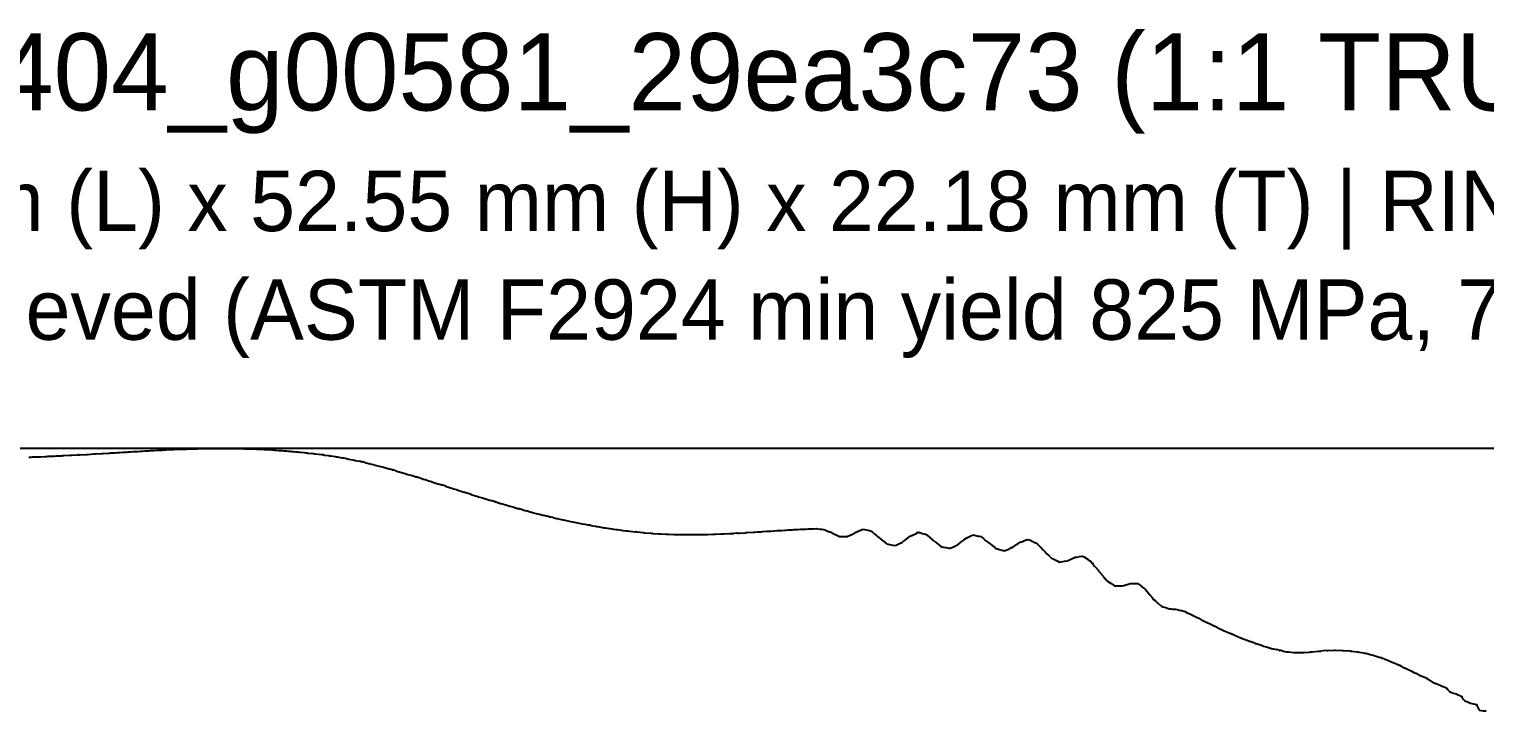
# Model space of a CAD drawing. Extents: x -31 to 210, y -65 to 38.
# Drawn here: x 29.3 to 89.6, y 9.9 to 38.1 of the extents above; entities that cross this region are included whole.
import ezdxf

# ---------------------------------------------------------------- set-up
doc = ezdxf.new("R2010")
doc.units = 0

msp = doc.modelspace()

# ---------------------------------------------------------------- linework, layer by layer
at = {"layer": 'BOUNDING_BOX'}
msp.add_line((139.4254, 20.7725), (-30.9858, 20.7725), dxfattribs=at)
at = {"layer": 'MIDPLANE_Z0_OUTLINE'}
for p, q in [((31.0516, 20.489), (31.1071, 20.4919)), ((31.1071, 20.4919), (31.1109, 20.4921)), ((31.1109, 20.4921), (31.351, 20.5045)), ((31.3725, 20.5056), (31.351, 20.5045)), ((31.3766, 20.5058), (31.3725, 20.5056)), ((31.3766, 20.5058), (31.3768, 20.5059)), ((31.3768, 20.5059), (31.3781, 20.5059)), ((31.3781, 20.5059), (31.4359, 20.5091)), ((31.4359, 20.5091), (31.7016, 20.5237)), ((31.7016, 20.5237), (31.7043, 20.5239)), ((31.7043, 20.5239), (31.722, 20.5248)), ((31.722, 20.5248), (31.7609, 20.527)), ((31.7609, 20.527), (32.0266, 20.5421)), ((32.0266, 20.5421), (32.0296, 20.5423)), ((32.0296, 20.5423), (32.0665, 20.5443)), ((32.0665, 20.5443), (32.0859, 20.5455)), ((32.0859, 20.5455), (32.3516, 20.5608)), ((32.3516, 20.5608), (32.3523, 20.5609)), ((32.3523, 20.5609), (32.4029, 20.5638)), ((32.4029, 20.5638), (32.4109, 20.5642)), ((32.4109, 20.5642), (32.4114, 20.5643)), ((32.4114, 20.5643), (32.6199, 20.5766)), ((32.6199, 20.5766), (32.6766, 20.5799)), ((32.6766, 20.5799), (32.7359, 20.5834)), ((32.7359, 20.5834), (32.7567, 20.5846)), ((32.7567, 20.5846), (32.91, 20.5938)), ((32.91, 20.5938), (33.0016, 20.5993)), ((33.0016, 20.5993), (33.0609, 20.6028)), ((33.0609, 20.6028), (33.1023, 20.6052)), ((33.1023, 20.6052), (33.2188, 20.6122)), ((33.2188, 20.6122), (33.3266, 20.6188)), ((33.3266, 20.6188), (33.3859, 20.6223)), ((33.3859, 20.6223), (33.4481, 20.6259)), ((33.4481, 20.6259), (33.5383, 20.6314)), ((33.5383, 20.6314), (33.6516, 20.6383)), ((33.6516, 20.6383), (33.7109, 20.6418)), ((33.7109, 20.6418), (33.7938, 20.6467)), ((33.7938, 20.6467), (33.8646, 20.651)), ((33.8646, 20.651), (33.9766, 20.6578)), ((33.9766, 20.6578), (34.0359, 20.6612)), ((34.0359, 20.6612), (34.1392, 20.6671)), ((34.1392, 20.6671), (34.1952, 20.6704)), ((34.1952, 20.6704), (34.3016, 20.6767)), ((34.3016, 20.6767), (34.3609, 20.68)), ((34.3609, 20.68), (34.4838, 20.6867)), ((34.4838, 20.6867), (34.5284, 20.6892)), ((34.5284, 20.6892), (34.6266, 20.6947)), ((34.6266, 20.6947), (34.6859, 20.6977)), ((34.6859, 20.6977), (34.827, 20.7048)), ((34.827, 20.7048), (34.8628, 20.7067)), ((34.8628, 20.7067), (34.9516, 20.7113)), ((34.9516, 20.7113), (35.0109, 20.714)), ((35.0109, 20.714), (35.1682, 20.7211)), ((35.1682, 20.7211), (35.1973, 20.7225)), ((35.1973, 20.7225), (35.2766, 20.7262)), ((35.2766, 20.7262), (35.3359, 20.7285)), ((35.3359, 20.7285), (35.5075, 20.7353)), ((35.5075, 20.7353), (35.5313, 20.7363)), ((35.5313, 20.7363), (35.6016, 20.7392)), ((35.6016, 20.7392), (35.6609, 20.7412)), ((35.6609, 20.7412), (35.8445, 20.7474)), ((35.8445, 20.7474), (35.8644, 20.748)), ((35.8644, 20.748), (35.9266, 20.7502)), ((35.9266, 20.7502), (35.9859, 20.7518)), ((35.9859, 20.7518), (36.1793, 20.7571)), ((36.1793, 20.7571), (36.1962, 20.7576)), ((36.1962, 20.7576), (36.2516, 20.7592)), ((36.2516, 20.7592), (36.3109, 20.7604)), ((36.3109, 20.7604), (36.5117, 20.7646)), ((36.5117, 20.7646), (36.5265, 20.7649)), ((36.5265, 20.7649), (36.5766, 20.766)), ((36.5766, 20.766), (36.6359, 20.7668)), ((36.6359, 20.7668), (36.8418, 20.7696)), ((36.8418, 20.7696), (36.8552, 20.7698)), ((36.8552, 20.7698), (36.9016, 20.7705)), ((36.9016, 20.7705), (36.9609, 20.7708)), ((36.9609, 20.7708), (37.1693, 20.7721)), ((37.1693, 20.7721), (37.182, 20.7722)), ((37.182, 20.7722), (37.2266, 20.7725)), ((37.2266, 20.7725), (37.2859, 20.7724)), ((37.2859, 20.7724), (37.4942, 20.7721)), ((37.4942, 20.7721), (37.507, 20.7721)), ((37.507, 20.7721), (37.5516, 20.772)), ((37.5516, 20.772), (37.6109, 20.7714)), ((37.6109, 20.7714), (37.8165, 20.7694)), ((37.8165, 20.7694), (37.83, 20.7692)), ((37.83, 20.7692), (37.8766, 20.7687)), ((37.8766, 20.7687), (37.9359, 20.7676)), ((37.9359, 20.7676), (38.136, 20.7639)), ((38.136, 20.7639), (38.1511, 20.7636)), ((38.1511, 20.7636), (38.2016, 20.7626)), ((38.2016, 20.7626), (38.2609, 20.761)), ((38.2609, 20.761), (38.4527, 20.7556)), ((38.4527, 20.7556), (38.4704, 20.7551)), ((38.4704, 20.7551), (38.5266, 20.7535)), ((38.5266, 20.7535), (38.5859, 20.7512)), ((38.5859, 20.7512), (38.7665, 20.7444)), ((38.7665, 20.7444), (38.7879, 20.7436)), ((38.7879, 20.7436), (38.8516, 20.7411)), ((38.8516, 20.7411), (38.9109, 20.7382)), ((38.9109, 20.7382), (39.0773, 20.7302)), ((39.0773, 20.7302), (39.1041, 20.7289)), ((39.1041, 20.7289), (39.1766, 20.7253)), ((39.1766, 20.7253), (39.2359, 20.7218)), ((39.2359, 20.7218), (39.3851, 20.713)), ((39.3851, 20.713), (39.4195, 20.7109)), ((39.4195, 20.7109), (39.5016, 20.7058)), ((39.5016, 20.7058), (39.5609, 20.7017)), ((39.5609, 20.7017), (39.6897, 20.6926)), ((39.6897, 20.6926), (39.7354, 20.6893)), ((39.7354, 20.6893), (39.8266, 20.6826)), ((39.8266, 20.6826), (39.8859, 20.6778)), ((39.8859, 20.6778), (39.9913, 20.6691)), ((39.9913, 20.6691), (40.0543, 20.6638)), ((40.0543, 20.6638), (40.1516, 20.6555)), ((40.1516, 20.6555), (40.2109, 20.65)), ((40.2109, 20.65), (40.2898, 20.6427)), ((40.2898, 20.6427), (40.382, 20.6338)), ((40.382, 20.6338), (40.4766, 20.6248)), ((40.4766, 20.6248), (40.5359, 20.6187)), ((40.5359, 20.6187), (40.5858, 20.6137)), ((40.5858, 20.6137), (40.7339, 20.5981)), ((40.7339, 20.5981), (40.8016, 20.591)), ((40.8016, 20.591), (40.8609, 20.5845)), ((40.8609, 20.5845), (40.8796, 20.5824)), ((40.8796, 20.5824), (41.0446, 20.5638)), ((41.1266, 20.5545), (41.0446, 20.5638)), ((41.1266, 20.5545), (41.1281, 20.5543)), ((41.1281, 20.5543), (41.1713, 20.5492)), ((41.1713, 20.5492), (41.1859, 20.5474)), ((41.1859, 20.5474), (41.4516, 20.5147)), ((41.4516, 20.5147), (41.453, 20.5145)), ((41.453, 20.5145), (41.4607, 20.5135)), ((41.5109, 20.5066), (41.4607, 20.5135)), ((41.5259, 20.5045), (41.5109, 20.5066)), ((41.5259, 20.5045), (41.5703, 20.4986)), ((41.5703, 20.4986), (41.7471, 20.475)), ((29.3327, 20.4106), (29.3565, 20.4116)), ((29.3565, 20.4116), (29.4266, 20.4144)), ((29.4266, 20.4144), (29.4859, 20.4169)), ((29.4859, 20.4169), (29.6717, 20.4246)), ((29.6717, 20.4246), (29.6908, 20.4254)), ((29.6908, 20.4254), (29.7516, 20.428)), ((29.7516, 20.428), (29.8109, 20.4306)), ((29.8109, 20.4306), (30.0115, 20.4393)), ((30.0115, 20.4393), (30.0262, 20.44)), ((30.0262, 20.44), (30.0766, 20.4423)), ((30.0766, 20.4423), (30.1359, 20.445)), ((30.1359, 20.445), (30.352, 20.4549)), ((30.352, 20.4549), (30.3627, 20.4554)), ((30.3627, 20.4554), (30.4016, 20.4572)), ((30.4016, 20.4572), (30.4609, 20.4601)), ((30.4609, 20.4601), (30.6933, 20.4712)), ((30.6933, 20.4712), (30.7001, 20.4715)), ((30.7001, 20.4715), (30.7266, 20.4728)), ((30.7266, 20.4728), (30.7859, 20.4758)), ((30.7859, 20.4758), (31.0353, 20.4882)), ((31.0353, 20.4882), (31.0385, 20.4884)), ((31.0385, 20.4884), (31.0516, 20.489)), ((41.7471, 20.475), (41.7532, 20.4741)), ((41.7532, 20.4741), (41.7766, 20.4709)), ((41.7766, 20.4709), (41.8359, 20.4618)), ((41.8359, 20.4618), (42.0293, 20.4322)), ((42.0293, 20.4322), (42.0471, 20.4293)), ((42.0471, 20.4293), (42.1016, 20.4207)), ((42.1016, 20.4207), (42.1609, 20.4103)), ((42.1609, 20.4103), (42.3069, 20.3848)), ((42.3069, 20.3848), (42.3456, 20.3778)), ((42.3456, 20.3778), (42.4266, 20.3631)), ((42.4266, 20.3631), (42.4859, 20.3515)), ((42.4859, 20.3515), (42.5802, 20.333)), ((42.5802, 20.333), (42.6659, 20.3156)), ((42.6659, 20.3156), (42.7516, 20.2981)), ((42.7516, 20.2981), (42.8109, 20.2854)), ((42.8109, 20.2854), (42.8493, 20.2771)), ((42.8493, 20.2771), (43.0206, 20.2388)), ((43.0766, 20.2262), (43.0206, 20.2388)), ((43.0766, 20.2262), (43.0783, 20.2258)), ((43.0783, 20.2258), (43.1146, 20.2174)), ((43.1359, 20.2122), (43.1146, 20.2174)), ((43.2711, 20.1795), (43.1359, 20.2122)), ((43.2711, 20.1795), (43.3445, 20.1624)), ((43.3445, 20.1624), (43.377, 20.1548)), ((43.377, 20.1548), (43.382, 20.1536)), ((43.382, 20.1536), (43.4016, 20.1489)), ((43.4016, 20.1489), (43.4609, 20.1342)), ((43.4609, 20.1342), (43.6376, 20.0904)), ((43.6376, 20.0904), (43.6624, 20.084)), ((43.6624, 20.084), (43.7266, 20.0674)), ((43.7266, 20.0674), (43.7859, 20.0519)), ((43.7859, 20.0519), (43.8954, 20.0233)), ((43.8954, 20.0233), (43.9688, 20.0033)), ((43.9688, 20.0033), (44.0516, 19.9807)), ((44.0516, 19.9807), (44.1109, 19.9645)), ((44.1109, 19.9645), (44.1508, 19.9537)), ((44.1508, 19.9537), (44.2906, 19.9138)), ((44.3766, 19.8892), (44.2906, 19.9138)), ((44.3766, 19.8892), (44.3789, 19.8886)), ((44.3789, 19.8886), (44.4037, 19.8816)), ((44.4359, 19.872), (44.4037, 19.8816)), ((44.4951, 19.8545), (44.4359, 19.872)), ((44.4951, 19.8545), (44.5753, 19.8317)), ((44.5753, 19.8317), (44.656, 19.8089)), ((44.656, 19.8089), (44.6662, 19.8058)), ((44.6662, 19.8058), (44.7016, 19.7954)), ((44.7016, 19.7954), (44.7609, 19.778)), ((44.7609, 19.778), (44.9074, 19.7352)), ((44.9074, 19.7352), (44.9492, 19.7225)), ((44.9492, 19.7225), (45.0266, 19.6988)), ((45.0266, 19.6988), (45.0859, 19.6811)), ((45.0859, 19.6811), (45.1569, 19.6598)), ((45.1569, 19.6598), (45.3234, 19.6077)), ((45.3234, 19.6077), (45.3516, 19.5988)), ((45.3516, 19.5988), (45.3846, 19.5888)), ((45.4048, 19.5826), (45.3846, 19.5888)), ((45.4109, 19.5807), (45.4048, 19.5826)), ((45.5713, 19.5295), (45.4109, 19.5807)), ((45.5713, 19.5295), (45.6301, 19.5116)), ((45.6301, 19.5116), (45.652, 19.5049)), ((45.652, 19.5049), (45.657, 19.5033)), ((45.657, 19.5033), (45.6766, 19.497)), ((45.6766, 19.497), (45.7359, 19.4787)), ((45.7359, 19.4787), (45.9001, 19.428)), ((45.9001, 19.428), (45.9317, 19.4177)), ((45.9317, 19.4177), (46.0016, 19.3951)), ((46.0016, 19.3951), (46.0609, 19.3766)), ((46.0609, 19.3766), (46.1469, 19.3498)), ((46.1469, 19.3498), (46.2701, 19.3095)), ((46.2701, 19.3095), (46.3266, 19.291)), ((46.3266, 19.291), (46.3859, 19.2724)), ((46.3859, 19.2724), (46.3925, 19.2704)), ((46.3925, 19.2704), (46.4125, 19.2638)), ((46.5929, 19.2045), (46.4125, 19.2638)), ((46.5929, 19.2045), (46.6276, 19.1936)), ((46.6276, 19.1936), (46.6376, 19.1905)), ((46.6376, 19.1905), (46.6404, 19.1896)), ((46.6404, 19.1896), (46.6516, 19.1859)), ((46.6516, 19.1859), (46.7109, 19.1673)), ((46.7109, 19.1673), (46.8849, 19.1127)), ((46.8849, 19.1127), (46.9117, 19.1039)), ((46.9117, 19.1039), (46.9766, 19.0825)), ((46.9766, 19.0825), (47.0359, 19.064)), ((47.0359, 19.064), (47.1313, 19.0341)), ((47.1313, 19.0341), (47.2337, 19.0005)), ((47.2337, 19.0005), (47.3016, 18.9782)), ((47.3016, 18.9782), (47.3609, 18.9598)), ((47.3609, 18.9598), (47.3769, 18.9548)), ((47.3769, 18.9548), (47.426, 18.9388)), ((47.6077, 18.8795), (47.426, 18.9388)), ((47.6077, 18.8795), (47.6193, 18.8759)), ((47.6193, 18.8759), (47.6221, 18.875)), ((47.6221, 18.875), (47.623, 18.8747)), ((47.623, 18.8747), (47.6266, 18.8735)), ((47.6266, 18.8735), (47.6859, 18.8553)), ((47.6859, 18.8553), (47.8706, 18.7985)), ((47.8706, 18.7985), (47.8927, 18.7914)), ((47.8927, 18.7914), (47.9516, 18.7723)), ((47.9516, 18.7723), (48.0109, 18.7543)), ((48.0109, 18.7543), (48.1188, 18.7216)), ((48.1188, 18.7216), (48.199, 18.696)), ((48.199, 18.696), (48.2766, 18.6712)), ((48.2766, 18.6712), (48.3359, 18.6535)), ((48.3359, 18.6535), (48.3666, 18.6444)), ((48.3666, 18.6444), (48.4642, 18.6138)), ((48.6016, 18.5706), (48.4642, 18.6138)), ((48.6016, 18.5706), (48.6033, 18.5701)), ((48.6033, 18.5701), (48.6141, 18.567)), ((48.6141, 18.567), (48.6539, 18.5548)), ((48.6539, 18.5548), (48.6548, 18.5545)), ((48.6609, 18.5527), (48.6548, 18.5545)), ((48.6609, 18.5527), (48.8651, 18.493)), ((48.8651, 18.493), (48.8801, 18.4884)), ((48.8801, 18.4884), (48.9266, 18.4741)), ((48.9266, 18.4741), (48.9859, 18.4571)), ((48.9859, 18.4571), (49.1169, 18.4197)), ((49.1169, 18.4197), (49.1703, 18.4037)), ((49.1703, 18.4037), (49.2516, 18.3793)), ((49.2516, 18.3793), (49.3109, 18.3628)), ((49.3109, 18.3628), (49.3688, 18.3467)), ((49.3688, 18.3467), (49.5666, 18.2888)), ((49.5766, 18.2859), (49.5666, 18.2888)), ((49.5766, 18.2859), (49.5771, 18.2857)), ((49.5771, 18.2857), (49.621, 18.2739)), ((49.6359, 18.2697), (49.621, 18.2739)), ((49.7774, 18.2295), (49.6359, 18.2697)), ((49.7774, 18.2295), (49.8462, 18.2109)), ((49.8462, 18.2109), (49.8753, 18.2031)), ((49.8753, 18.2031), (49.8807, 18.2016)), ((49.8807, 18.2016), (49.9016, 18.1956)), ((49.9016, 18.1956), (49.9609, 18.1802)), ((49.9609, 18.1802), (50.1326, 18.1354)), ((50.1326, 18.1354), (50.1598, 18.1279)), ((50.1598, 18.1279), (50.2266, 18.1096)), ((50.2266, 18.1096), (50.2859, 18.0947)), ((50.2859, 18.0947), (50.3905, 18.0684)), ((50.3905, 18.0684), (50.4693, 18.0476)), ((50.4693, 18.0476), (50.5516, 18.0258)), ((50.5516, 18.0258), (50.6109, 18.0115)), ((50.6109, 18.0115), (50.6494, 18.0022)), ((50.6494, 18.0022), (50.8009, 17.9638)), ((50.8766, 17.9446), (50.8009, 17.9638)), ((50.8766, 17.9446), (50.8788, 17.9441)), ((50.8788, 17.9441), (50.9092, 17.937)), ((50.9359, 17.9306), (50.9092, 17.937)), ((51.0434, 17.9045), (50.9359, 17.9306)), ((51.0434, 17.9045), (51.1261, 17.8854)), ((51.1261, 17.8854), (51.172, 17.8748)), ((51.172, 17.8748), (51.1781, 17.8734)), ((51.1781, 17.8734), (51.2016, 17.8677)), ((51.2016, 17.8677), (51.2609, 17.8546)), ((51.2609, 17.8546), (51.4379, 17.8158)), ((51.4379, 17.8158), (51.4623, 17.8101)), ((51.4623, 17.8101), (51.5266, 17.7953)), ((51.5266, 17.7953), (51.5859, 17.7829)), ((51.5859, 17.7829), (51.7053, 17.7581)), ((51.7053, 17.7581), (51.7645, 17.7451)), ((51.7645, 17.7451), (51.8516, 17.726)), ((51.8516, 17.726), (51.9109, 17.7144)), ((51.9109, 17.7144), (51.9741, 17.702)), ((51.9741, 17.702), (52.1231, 17.6712)), ((52.1231, 17.6712), (52.1766, 17.6601)), ((52.1766, 17.6601), (52.2359, 17.6492)), ((52.2359, 17.6492), (52.2447, 17.6476)), ((52.2447, 17.6476), (52.29, 17.6388)), ((52.5016, 17.5977), (52.29, 17.6388)), ((52.5016, 17.5977), (52.5037, 17.5974)), ((52.5037, 17.5974), (52.5172, 17.595)), ((52.5609, 17.5871), (52.5172, 17.595)), ((52.6031, 17.5795), (52.5609, 17.5871)), ((52.6031, 17.5795), (52.682, 17.5659)), ((52.682, 17.5659), (52.7938, 17.5466)), ((52.7938, 17.5466), (52.8006, 17.5454)), ((52.8006, 17.5454), (52.8266, 17.5407)), ((52.8266, 17.5407), (52.8859, 17.5312)), ((52.8859, 17.5312), (53.0733, 17.5012)), ((53.0733, 17.5012), (53.0933, 17.4978)), ((53.0933, 17.4978), (53.1516, 17.488)), ((53.1516, 17.488), (53.2109, 17.4793)), ((53.2109, 17.4793), (53.3551, 17.458)), ((53.3551, 17.458), (53.3942, 17.4519)), ((53.3942, 17.4519), (53.4766, 17.4391)), ((53.4766, 17.4391), (53.5359, 17.4311)), ((53.5359, 17.4311), (53.6393, 17.4171)), ((53.6393, 17.4171), (53.7083, 17.4073)), ((53.7083, 17.4073), (53.8016, 17.3941)), ((53.8016, 17.3941), (53.8609, 17.3868)), ((53.8609, 17.3868), (53.9259, 17.3788)), ((53.9259, 17.3788), (54.0468, 17.3632)), ((54.0468, 17.3632), (54.1266, 17.353)), ((54.1266, 17.353), (54.1859, 17.3465)), ((54.1859, 17.3465), (54.2154, 17.3432)), ((54.2154, 17.3432), (54.4429, 17.3171)), ((54.4429, 17.3171), (54.4516, 17.3161)), ((54.4516, 17.3161), (54.4755, 17.3138)), ((54.5078, 17.3107), (54.4755, 17.3138)), ((54.5078, 17.3107), (54.5109, 17.3104)), ((54.5109, 17.3104), (54.7766, 17.2838)), ((54.7766, 17.2838), (54.7794, 17.2836)), ((54.7794, 17.2836), (54.8038, 17.2816)), ((54.8038, 17.2816), (54.8359, 17.279)), ((54.8359, 17.279), (55.1016, 17.2567)), ((55.1016, 17.2567), (55.102, 17.2567)), ((55.102, 17.2567), (55.1037, 17.2566)), ((55.1037, 17.2566), (55.133, 17.2546)), ((55.133, 17.2546), (55.1355, 17.2545)), ((55.1609, 17.2529), (55.1355, 17.2545)), ((55.1609, 17.2529), (55.4092, 17.2371)), ((55.4092, 17.2371), (55.4126, 17.2368)), ((55.4126, 17.2368), (55.4266, 17.2359)), ((55.4266, 17.2359), (55.4859, 17.2331)), ((55.4859, 17.2331), (55.7191, 17.2219)), ((55.7191, 17.2219), (55.7258, 17.2216)), ((55.7258, 17.2216), (55.7516, 17.2203)), ((55.7516, 17.2203), (55.8109, 17.2184)), ((55.8109, 17.2184), (56.0333, 17.2111)), ((56.0333, 17.2111), (56.0425, 17.2108)), ((56.0425, 17.2108), (56.0766, 17.2097)), ((56.0766, 17.2097), (56.1359, 17.2086)), ((56.1359, 17.2086), (56.3518, 17.2046)), ((56.3518, 17.2046), (56.3626, 17.2044)), ((56.3626, 17.2044), (56.4016, 17.2037)), ((56.4016, 17.2037), (56.4609, 17.2034)), ((56.4609, 17.2034), (56.6744, 17.2023)), ((56.6744, 17.2023), (56.6858, 17.2022)), ((56.6858, 17.2022), (56.7266, 17.202)), ((56.7266, 17.202), (56.7859, 17.2024)), ((56.7859, 17.2024), (57.0011, 17.204)), ((57.0011, 17.204), (57.0121, 17.204)), ((57.0121, 17.204), (57.0516, 17.2043)), ((57.0516, 17.2043), (57.1109, 17.2054)), ((57.1109, 17.2054), (57.3316, 17.2094)), ((57.3316, 17.2094), (57.3412, 17.2096)), ((57.3412, 17.2096), (57.3766, 17.2103)), ((57.3766, 17.2103), (57.4359, 17.212)), ((57.4359, 17.212), (57.6656, 17.2185)), ((57.6656, 17.2185), (57.673, 17.2187)), ((57.673, 17.2187), (57.7016, 17.2195)), ((57.7016, 17.2195), (57.7609, 17.2217)), ((57.7609, 17.2217), (58.0028, 17.2307)), ((58.0028, 17.2307), (58.0076, 17.2309)), ((58.0076, 17.2309), (58.0266, 17.2316)), ((58.0266, 17.2316), (58.0859, 17.2343)), ((58.0859, 17.2343), (58.3429, 17.2458)), ((58.3429, 17.2458), (58.3446, 17.2459)), ((58.3446, 17.2459), (58.3516, 17.2462)), ((58.3516, 17.2462), (58.3822, 17.2477)), ((58.3822, 17.2477), (58.4109, 17.2492)), ((58.4109, 17.2492), (58.5138, 17.2545)), ((58.6244, 17.2604), (58.5138, 17.2545)), ((58.6766, 17.2631), (58.6244, 17.2604)), ((58.6766, 17.2631), (58.678, 17.2632)), ((58.678, 17.2632), (58.6858, 17.2636)), ((58.6858, 17.2636), (58.7359, 17.2666)), ((58.7359, 17.2666), (59.0016, 17.2821)), ((59.0016, 17.2821), (59.0047, 17.2823)), ((59.0047, 17.2823), (59.031, 17.2839)), ((59.031, 17.2839), (59.0609, 17.2857)), ((59.0609, 17.2857), (59.3266, 17.3023)), ((59.3266, 17.3023), (59.3287, 17.3024)), ((59.3287, 17.3024), (59.3776, 17.3055)), ((59.3776, 17.3055), (59.3859, 17.306)), ((59.3859, 17.306), (59.506, 17.3138)), ((59.506, 17.3138), (59.6141, 17.3208)), ((59.6141, 17.3208), (59.6516, 17.3232)), ((59.6516, 17.3232), (59.7109, 17.327)), ((59.7109, 17.327), (59.725, 17.3279)), ((59.725, 17.3279), (59.891, 17.3388)), ((59.891, 17.3388), (59.9766, 17.3445)), ((59.9766, 17.3445), (60.0359, 17.3482)), ((60.0359, 17.3482), (60.0727, 17.3505)), ((60.0727, 17.3505), (60.1951, 17.3585)), ((60.1951, 17.3585), (60.3016, 17.3655)), ((60.3016, 17.3655), (60.3609, 17.3691)), ((60.3609, 17.3691), (60.4199, 17.3727)), ((60.4199, 17.3727), (60.5133, 17.3786)), ((60.5133, 17.3786), (60.6266, 17.3858)), ((60.6266, 17.3858), (60.6859, 17.3893)), ((60.6859, 17.3893), (60.766, 17.3939)), ((60.766, 17.3939), (60.8393, 17.3983)), ((60.8393, 17.3983), (60.9516, 17.405)), ((60.9516, 17.405), (61.0109, 17.4081)), ((61.0109, 17.4081), (61.1105, 17.4134)), ((61.1105, 17.4134), (61.1693, 17.4166)), ((61.1693, 17.4166), (61.2766, 17.4225)), ((61.2766, 17.4225), (61.3359, 17.4252)), ((61.3359, 17.4252), (61.4528, 17.4306)), ((61.4528, 17.4306), (61.501, 17.4329)), ((61.501, 17.4329), (61.6016, 17.4378)), ((61.6016, 17.4378), (61.6609, 17.4396)), ((61.6609, 17.4396), (61.7908, 17.4436)), ((61.7908, 17.4436), (61.8325, 17.445)), ((61.8325, 17.445), (61.9266, 17.448)), ((61.9266, 17.448), (61.9859, 17.441)), ((61.9859, 17.441), (62.0995, 17.4274)), ((62.0995, 17.4274), (62.1579, 17.4205)), ((62.1579, 17.4205), (62.2516, 17.4094)), ((62.2516, 17.4094), (62.3109, 17.3839)), ((62.3109, 17.3839), (62.36, 17.3629)), ((62.36, 17.3629), (62.4745, 17.3138)), ((62.5766, 17.27), (62.4745, 17.3138)), ((62.5766, 17.27), (62.5781, 17.2693)), ((62.5781, 17.2693), (62.5872, 17.265)), ((62.5872, 17.265), (62.6076, 17.2554)), ((62.6076, 17.2554), (62.6096, 17.2545)), ((62.6359, 17.2425), (62.6096, 17.2545)), ((62.6359, 17.2425), (62.8103, 17.1631)), ((62.8103, 17.1631), (62.8386, 17.1503)), ((62.8386, 17.1503), (62.9016, 17.1216)), ((62.9016, 17.1216), (62.9609, 17.1215)), ((62.9609, 17.1215), (63.0934, 17.1213)), ((63.0934, 17.1213), (63.1348, 17.1212)), ((63.1348, 17.1212), (63.2266, 17.121)), ((63.2266, 17.121), (63.2745, 17.1455)), ((63.2745, 17.1455), (63.2859, 17.1513)), ((63.2859, 17.1513), (63.488, 17.2545)), ((63.5446, 17.2844), (63.488, 17.2545)), ((63.5516, 17.2882), (63.5446, 17.2844)), ((63.5516, 17.2882), (63.5568, 17.2905)), ((63.5568, 17.2905), (63.6099, 17.3138)), ((63.6099, 17.3138), (63.6109, 17.3142)), ((63.6109, 17.3142), (63.6117, 17.3146)), ((63.6117, 17.3146), (63.7011, 17.3537)), ((63.7011, 17.3537), (63.8766, 17.4307)), ((63.8766, 17.4307), (63.9359, 17.4158)), ((63.9359, 17.4158), (64.0175, 17.3953)), ((64.0175, 17.3953), (64.1335, 17.3659)), ((64.1335, 17.3659), (64.2016, 17.3486)), ((64.2016, 17.3486), (64.2433, 17.3138)), ((64.2529, 17.3057), (64.2433, 17.3138)), ((64.2609, 17.299), (64.2529, 17.3057)), ((64.3138, 17.2545), (64.2609, 17.299)), ((64.3138, 17.2545), (64.3692, 17.2096)), ((64.3692, 17.2096), (64.4314, 17.1592)), ((64.4314, 17.1592), (64.4686, 17.129)), ((64.4686, 17.129), (64.5266, 17.0817)), ((64.5266, 17.0817), (64.5859, 17.0337)), ((64.5859, 17.0337), (64.6108, 17.0136)), ((64.6108, 17.0136), (64.6413, 16.9888)), ((64.7142, 16.9295), (64.6413, 16.9888)), ((64.7142, 16.9295), (64.7668, 16.8883)), ((64.7668, 16.8883), (64.7913, 16.8692)), ((65.4445, 16.8639), (65.5016, 16.8893)), ((65.5016, 16.8893), (65.5115, 16.8967)), ((65.5115, 16.8967), (65.5553, 16.9295)), ((65.5553, 16.9295), (65.5609, 16.9339)), ((65.5609, 16.9339), (65.565, 16.937)), ((65.565, 16.937), (65.6315, 16.9888)), ((65.6315, 16.9888), (65.8266, 17.1407)), ((65.8266, 17.1407), (65.8715, 17.1615)), ((65.8715, 17.1615), (65.8859, 17.1682)), ((65.8859, 17.1682), (66.0718, 17.2545)), ((66.1437, 17.2891), (66.0718, 17.2545)), ((66.1516, 17.2929), (66.1437, 17.2891)), ((66.1516, 17.2929), (66.1538, 17.2924)), ((66.1538, 17.2924), (66.1824, 17.2852)), ((66.2109, 17.278), (66.1824, 17.2852)), ((66.3043, 17.2545), (66.2109, 17.278)), ((66.3043, 17.2545), (66.3886, 17.2339)), ((66.3886, 17.2339), (66.4429, 17.2207)), ((66.4429, 17.2207), (66.45, 17.219)), ((66.45, 17.219), (66.4766, 17.2124)), ((66.4766, 17.2124), (66.5359, 17.1642)), ((66.5359, 17.1642), (66.6328, 17.0856)), ((66.6328, 17.0856), (66.7512, 16.9888)), ((66.8016, 16.9476), (66.7512, 16.9888)), ((66.8016, 16.9476), (66.8029, 16.9465)), ((66.8029, 16.9465), (66.8116, 16.9395)), ((66.8116, 16.9395), (66.8225, 16.9307)), ((66.8225, 16.9307), (66.8239, 16.9295)), ((66.8609, 16.9006), (66.8239, 16.9295)), ((66.8609, 16.9006), (66.9939, 16.7967)), ((67.8359, 16.822), (67.9733, 16.9295)), ((68.0464, 16.9888), (67.9733, 16.9295)), ((68.0464, 16.9888), (68.1016, 17.0336)), ((68.1016, 17.0336), (68.1609, 17.0626)), ((68.1609, 17.0626), (68.3057, 17.1335)), ((68.3057, 17.1335), (68.3332, 17.147)), ((68.3332, 17.147), (68.4266, 17.1927)), ((68.4266, 17.1927), (68.4859, 17.1792)), ((68.4859, 17.1792), (68.6409, 17.1438)), ((68.6409, 17.1438), (68.6758, 17.1357)), ((68.6758, 17.1357), (68.7516, 17.1183)), ((68.7516, 17.1183), (68.8109, 17.0708)), ((68.8109, 17.0708), (68.8565, 17.0343)), ((68.8565, 17.0343), (68.9131, 16.9888)), ((68.9869, 16.9295), (68.9131, 16.9888)), ((68.9869, 16.9295), (69.0246, 16.9003)), ((69.0246, 16.9003), (69.0375, 16.8903)), ((69.0375, 16.8903), (69.0467, 16.8832)), ((69.0467, 16.8832), (69.0766, 16.8599)), ((70.2754, 16.8195), (70.3766, 16.8882)), ((70.3766, 16.8882), (70.4007, 16.8959)), ((70.4007, 16.8959), (70.4359, 16.9071)), ((70.4359, 16.9071), (70.5061, 16.9295)), ((70.6821, 16.9888), (70.5061, 16.9295)), ((70.6821, 16.9888), (70.7016, 16.9954)), ((70.7016, 16.9954), (70.717, 16.9888)), ((70.7477, 16.9756), (70.717, 16.9888)), ((70.7609, 16.9699), (70.7477, 16.9756)), ((70.8547, 16.9295), (70.7609, 16.9699)), ((70.8547, 16.9295), (70.9291, 16.8991)), ((70.9291, 16.8991), (70.9767, 16.8796)), ((70.9767, 16.8796), (70.9885, 16.8748)), ((64.7913, 16.8692), (64.8078, 16.8561)), ((64.8078, 16.8561), (64.8516, 16.8217)), ((64.8516, 16.8217), (64.9109, 16.8077)), ((64.9109, 16.8077), (65.0274, 16.7802)), ((65.0274, 16.7802), (65.0907, 16.7651)), ((65.0907, 16.7651), (65.1766, 16.7445)), ((65.1766, 16.7445), (65.2359, 16.771)), ((65.2359, 16.771), (65.4293, 16.8571)), ((65.4293, 16.8571), (65.4445, 16.8639)), ((66.9939, 16.7967), (67.083, 16.727)), ((67.083, 16.727), (67.1266, 16.6929)), ((67.1266, 16.6929), (67.1859, 16.6798)), ((67.1859, 16.6798), (67.1991, 16.6769)), ((67.1991, 16.6769), (67.2587, 16.6638)), ((67.4516, 16.6213), (67.2587, 16.6638)), ((67.4516, 16.6213), (67.4559, 16.6234)), ((67.4559, 16.6234), (67.4837, 16.6366)), ((67.4837, 16.6366), (67.5109, 16.6495)), ((67.5109, 16.6495), (67.541, 16.6638)), ((67.541, 16.6638), (67.5855, 16.6849)), ((67.5855, 16.6849), (67.7766, 16.7757)), ((67.7766, 16.7757), (67.8127, 16.8038)), ((67.8127, 16.8038), (67.8359, 16.822)), ((69.0766, 16.8599), (69.1359, 16.814)), ((69.1359, 16.814), (69.2206, 16.7485)), ((69.2206, 16.7485), (69.3295, 16.6638)), ((69.4016, 16.6076), (69.3295, 16.6638)), ((69.4016, 16.6076), (69.4019, 16.6076)), ((69.4019, 16.6076), (69.4042, 16.607)), ((69.4042, 16.607), (69.4139, 16.6047)), ((69.4139, 16.6047), (69.415, 16.6045)), ((69.4609, 16.594), (69.415, 16.6045)), ((69.4609, 16.594), (69.6689, 16.5468)), ((69.6689, 16.5468), (69.6826, 16.5437)), ((69.6826, 16.5437), (69.7266, 16.5335)), ((69.7266, 16.5335), (69.7592, 16.5466)), ((69.7592, 16.5466), (69.7859, 16.5574)), ((69.7859, 16.5574), (69.9032, 16.6045)), ((70.0438, 16.6638), (69.9032, 16.6045)), ((70.0438, 16.6638), (70.0516, 16.6671)), ((70.0516, 16.6671), (70.1109, 16.7075)), ((70.1109, 16.7075), (70.2481, 16.8009)), ((70.2481, 16.8009), (70.2754, 16.8195)), ((70.9885, 16.8748), (71.0266, 16.8592)), ((71.0266, 16.8592), (71.0859, 16.801)), ((71.0859, 16.801), (71.1552, 16.733)), ((71.1552, 16.733), (71.225, 16.6638)), ((71.2848, 16.6045), (71.225, 16.6638)), ((71.2848, 16.6045), (71.3113, 16.5797)), ((71.3113, 16.5797), (71.3193, 16.5722)), ((71.3193, 16.5722), (71.3267, 16.5651)), ((71.3267, 16.5651), (71.3516, 16.5411)), ((71.3516, 16.5411), (71.4109, 16.4835)), ((71.4109, 16.4835), (71.4843, 16.4122)), ((71.4843, 16.4122), (71.5573, 16.3388)), ((71.6162, 16.2795), (71.5573, 16.3388)), ((71.6162, 16.2795), (71.6401, 16.2567)), ((72.7109, 16.2689), (72.8103, 16.2795)), ((72.9307, 16.2929), (72.8103, 16.2795)), ((72.9766, 16.2981), (72.9307, 16.2929)), ((72.9766, 16.2981), (72.978, 16.2972)), ((72.978, 16.2972), (72.988, 16.2909)), ((72.988, 16.2909), (73.0037, 16.2806)), ((73.0037, 16.2806), (73.0054, 16.2795)), ((73.0359, 16.2605), (73.0054, 16.2795)), ((71.6401, 16.2567), (71.6472, 16.25)), ((71.6472, 16.25), (71.6538, 16.2435)), ((71.6538, 16.2435), (71.6766, 16.2209)), ((71.6766, 16.2209), (71.7359, 16.1933)), ((71.7359, 16.1933), (71.8583, 16.1362)), ((71.8583, 16.1362), (71.9348, 16.0987)), ((71.9348, 16.0987), (72.0016, 16.0659)), ((72.0016, 16.0659), (72.0609, 16.0759)), ((72.0609, 16.0759), (72.1358, 16.0886)), ((72.1358, 16.0886), (72.2049, 16.0996)), ((72.2049, 16.0996), (72.3266, 16.1188)), ((72.3266, 16.1188), (72.3859, 16.1451)), ((72.3859, 16.1451), (72.6217, 16.2496)), ((72.6217, 16.2496), (72.6278, 16.2522)), ((72.6278, 16.2522), (72.6516, 16.2626)), ((72.6516, 16.2626), (72.6822, 16.2659)), ((72.6822, 16.2659), (72.7109, 16.2689)), ((73.0359, 16.2605), (73.1879, 16.1658)), ((73.1879, 16.1658), (73.2371, 16.1339)), ((73.2371, 16.1339), (73.3016, 16.0921)), ((73.3016, 16.0921), (73.3609, 16.0198)), ((73.3609, 16.0198), (73.3637, 16.0165)), ((73.3637, 16.0165), (73.3658, 16.0138)), ((73.4131, 15.9545), (73.3658, 16.0138)), ((73.4131, 15.9545), (73.4586, 15.9003)), ((73.4586, 15.9003), (73.5106, 15.8384)), ((73.5106, 15.8384), (73.6149, 15.71)), ((73.6149, 15.71), (73.6266, 15.6955)), ((73.6266, 15.6955), (73.6322, 15.6888)), ((73.6565, 15.6594), (73.6322, 15.6888)), ((73.6565, 15.6594), (73.6798, 15.6301)), ((73.6798, 15.6301), (73.6803, 15.6295)), ((73.6859, 15.6228), (73.6803, 15.6295)), ((73.6859, 15.6228), (73.8044, 15.4823)), ((73.8044, 15.4823), (73.9002, 15.3638)), ((73.9481, 15.3045), (73.9002, 15.3638)), ((73.9481, 15.3045), (73.9494, 15.303)), ((73.9494, 15.303), (73.9497, 15.3026)), ((73.9497, 15.3026), (73.9502, 15.3021)), ((73.9502, 15.3021), (73.9516, 15.3003)), ((73.9516, 15.3003), (74.0109, 15.2615)), ((74.0109, 15.2615), (74.1455, 15.1734)), ((74.1455, 15.1734), (74.2216, 15.1203)), ((74.2216, 15.1203), (74.2766, 15.0819)), ((74.2766, 15.0819), (74.3359, 15.0824)), ((74.3359, 15.0824), (74.3799, 15.0828)), ((74.3799, 15.0828), (74.5127, 15.0803)), ((74.5127, 15.0803), (74.6016, 15.0787)), ((74.6016, 15.0787), (74.6609, 15.0974)), ((74.6609, 15.0974), (74.7467, 15.1246)), ((74.7467, 15.1246), (74.8008, 15.1407)), ((74.8008, 15.1407), (74.9266, 15.1781)), ((74.9266, 15.1781), (74.9859, 15.1777)), ((74.9859, 15.1777), (75.124, 15.1769)), ((75.124, 15.1769), (75.1635, 15.1754)), ((75.1635, 15.1754), (75.2516, 15.1721)), ((75.2516, 15.1721), (75.3109, 15.1268)), ((75.3109, 15.1268), (75.3608, 15.0886)), ((75.3608, 15.0886), (75.4217, 15.0388)), ((75.4942, 14.9795), (75.4217, 15.0388)), ((75.4942, 14.9795), (75.5296, 14.9528)), ((75.5296, 14.9528), (75.5412, 14.944)), ((75.5412, 14.944), (75.5494, 14.9374)), ((75.5494, 14.9374), (75.5766, 14.9153)), ((75.5766, 14.9153), (75.6359, 14.8433)), ((75.6359, 14.8433), (75.6944, 14.7723)), ((75.6944, 14.7723), (75.7408, 14.7138)), ((75.7878, 14.6545), (75.7408, 14.7138)), ((75.7878, 14.6545), (75.8257, 14.6108)), ((75.8257, 14.6108), (75.8407, 14.5936)), ((75.8407, 14.5936), (75.8598, 14.5703)), ((75.8598, 14.5703), (75.9016, 14.5195)), ((75.9016, 14.5195), (75.9609, 14.469)), ((75.9609, 14.469), (76.0043, 14.4321)), ((76.0043, 14.4321), (76.0513, 14.3888)), ((76.1154, 14.3295), (76.0513, 14.3888)), ((76.1154, 14.3295), (76.159, 14.2931)), ((76.159, 14.2931), (76.176, 14.2789)), ((76.176, 14.2789), (76.1894, 14.2663)), ((76.1894, 14.2663), (76.2266, 14.2313)), ((76.2266, 14.2313), (76.2859, 14.2144)), ((76.2859, 14.2144), (76.4033, 14.1812)), ((76.4033, 14.1812), (76.4754, 14.155)), ((76.4754, 14.155), (76.5516, 14.1272)), ((76.5516, 14.1272), (76.6109, 14.1235)), ((76.6109, 14.1235), (76.6672, 14.12)), ((76.6672, 14.12), (76.7995, 14.1066)), ((76.7995, 14.1066), (76.8766, 14.0988)), ((76.8766, 14.0988), (76.9359, 14.0822)), ((76.9359, 14.0822), (76.9503, 14.0782)), ((76.9503, 14.0782), (77.0004, 14.0638)), ((77.2001, 14.0063), (77.0004, 14.0638)), ((77.2016, 14.0058), (77.2001, 14.0063)), ((77.2016, 14.0058), (77.2025, 14.0054)), ((77.2043, 14.0045), (77.2025, 14.0054)), ((77.2052, 14.0041), (77.2043, 14.0045)), ((77.2609, 13.9785), (77.2052, 14.0041)), ((77.2609, 13.9785), (77.4251, 13.903)), ((77.4251, 13.903), (77.4604, 13.8857)), ((77.4604, 13.8857), (77.5266, 13.8533)), ((77.5266, 13.8533), (77.5859, 13.8242)), ((77.5859, 13.8242), (77.6432, 13.796)), ((77.6432, 13.796), (77.7531, 13.7388)), ((77.8516, 13.6873), (77.7531, 13.7388)), ((77.8516, 13.6873), (77.852, 13.6871)), ((77.852, 13.6871), (77.8569, 13.6848)), ((77.8569, 13.6848), (77.8666, 13.6798)), ((77.8666, 13.6798), (77.8673, 13.6795)), ((77.9109, 13.6587), (77.8673, 13.6795)), ((77.9109, 13.6587), (78.0766, 13.5795)), ((78.0766, 13.5795), (78.1113, 13.5618)), ((78.1113, 13.5618), (78.1766, 13.5284)), ((78.1766, 13.5284), (78.2359, 13.5006)), ((78.2359, 13.5006), (78.295, 13.4728)), ((78.295, 13.4728), (78.4138, 13.4138)), ((78.5016, 13.3701), (78.4138, 13.4138)), ((78.5016, 13.3701), (78.5028, 13.3695)), ((78.5028, 13.3695), (78.5123, 13.3652)), ((78.5123, 13.3652), (78.533, 13.3552)), ((78.533, 13.3552), (78.5345, 13.3545)), ((78.5609, 13.3426), (78.5345, 13.3545)), ((78.5609, 13.3426), (78.7357, 13.2635)), ((78.7357, 13.2635), (78.7646, 13.2496)), ((78.7646, 13.2496), (78.8266, 13.2198)), ((78.8266, 13.2198), (78.8859, 13.194)), ((78.8859, 13.194), (78.9593, 13.1622)), ((78.9593, 13.1622), (79.1188, 13.0888)), ((79.1516, 13.0736), (79.1188, 13.0888)), ((79.1516, 13.0736), (79.1532, 13.073)), ((79.1532, 13.073), (79.1829, 13.0608)), ((79.2109, 13.0486), (79.1829, 13.0608)), ((79.2547, 13.0295), (79.2109, 13.0486)), ((79.2547, 13.0295), (79.3201, 13.0027)), ((79.3201, 13.0027), (79.4122, 12.965)), ((79.4122, 12.965), (79.4291, 12.9577)), ((79.4291, 12.9577), (79.4766, 12.937)), ((79.4766, 12.937), (79.5359, 12.9143)), ((79.5359, 12.9143), (79.6448, 12.8727)), ((79.6448, 12.8727), (79.7344, 12.8363)), ((79.7344, 12.8363), (79.8016, 12.8091)), ((79.8016, 12.8091), (79.8609, 12.7882)), ((79.8609, 12.7882), (79.879, 12.7819)), ((79.879, 12.7819), (79.9275, 12.7638)), ((80.0863, 12.7045), (79.9275, 12.7638)), ((80.0863, 12.7045), (80.1085, 12.6967)), ((80.1085, 12.6967), (80.1162, 12.694)), ((80.1162, 12.694), (80.1186, 12.6931)), ((80.1186, 12.6931), (80.1266, 12.6901)), ((80.1266, 12.6901), (80.1859, 12.6713)), ((80.1859, 12.6713), (80.3624, 12.6153)), ((80.3624, 12.6153), (80.3888, 12.6064)), ((80.3888, 12.6064), (80.4516, 12.5852)), ((80.4516, 12.5852), (80.5109, 12.5685)), ((80.5109, 12.5685), (80.612, 12.5399)), ((80.612, 12.5399), (80.7008, 12.5132)), ((80.7008, 12.5132), (80.7766, 12.4905)), ((80.7766, 12.4905), (80.8359, 12.476)), ((80.8359, 12.476), (80.8659, 12.4687)), ((80.8659, 12.4687), (80.9819, 12.4388)), ((81.1016, 12.4078), (80.9819, 12.4388)), ((81.1016, 12.4078), (81.1037, 12.4074)), ((81.1037, 12.4074), (81.1255, 12.4033)), ((81.1609, 12.3964), (81.1255, 12.4033)), ((81.2465, 12.3795), (81.1609, 12.3964)), ((81.2465, 12.3795), (81.332, 12.3635)), ((81.332, 12.3635), (81.3982, 12.351)), ((81.3982, 12.351), (81.4045, 12.3498)), ((81.4045, 12.3498), (81.4266, 12.3454)), ((81.4266, 12.3454), (81.4859, 12.3398)), ((81.4859, 12.3398), (81.6917, 12.3196)), ((81.6917, 12.3196), (81.7058, 12.3181)), ((81.7058, 12.3181), (81.7516, 12.3132)), ((81.7516, 12.3132), (81.8109, 12.3138)), ((81.8109, 12.3138), (82.0125, 12.3153)), ((82.0125, 12.3153), (82.0272, 12.3153)), ((82.0272, 12.3153), (82.0766, 12.3154)), ((82.0766, 12.3154), (82.1359, 12.3203)), ((82.1359, 12.3203), (82.3603, 12.3382)), ((82.3603, 12.3382), (82.3689, 12.3388)), ((82.3689, 12.3388), (82.4016, 12.3414)), ((82.4016, 12.3414), (82.4609, 12.3471)), ((82.4609, 12.3471), (82.7191, 12.372)), ((82.7191, 12.372), (82.7205, 12.3721)), ((82.7205, 12.3721), (82.7266, 12.3727)), ((82.7266, 12.3727), (82.7427, 12.3739)), ((82.7427, 12.3739), (82.7859, 12.3772)), ((82.7859, 12.3772), (82.8169, 12.3795)), ((82.9155, 12.3869), (82.8169, 12.3795)), ((83.0516, 12.3971), (82.9155, 12.3869)), ((83.0516, 12.3971), (83.0542, 12.3972)), ((83.0542, 12.3972), (83.0699, 12.3978)), ((83.0699, 12.3978), (83.1109, 12.3993)), ((83.1109, 12.3993), (83.3766, 12.4091)), ((83.3766, 12.4091), (83.3796, 12.4091)), ((83.3796, 12.4091), (83.406, 12.4089)), ((83.406, 12.4089), (83.4359, 12.4086)), ((83.4359, 12.4086), (83.7016, 12.4059)), ((83.7016, 12.4059), (83.7044, 12.4058)), ((83.7044, 12.4058), (83.7266, 12.4044)), ((83.7266, 12.4044), (83.7609, 12.4022)), ((83.7609, 12.4022), (84.0266, 12.3852)), ((84.0266, 12.3852), (84.0275, 12.3851)), ((84.0275, 12.3851), (84.0318, 12.3846)), ((84.0318, 12.3846), (84.0717, 12.3797)), ((84.0717, 12.3797), (84.0736, 12.3795)), ((84.0859, 12.378), (84.0736, 12.3795)), ((84.0859, 12.378), (84.3215, 12.3494)), ((84.3215, 12.3494), (84.3277, 12.3486)), ((84.3277, 12.3486), (84.3516, 12.3456)), ((84.3516, 12.3456), (84.4109, 12.3349)), ((84.4109, 12.3349), (84.5982, 12.3011)), ((84.5982, 12.3011), (84.6183, 12.2972)), ((84.6183, 12.2972), (84.6766, 12.2862)), ((84.6766, 12.2862), (84.7359, 12.2717)), ((84.7359, 12.2717), (84.8628, 12.2406)), ((84.8628, 12.2406), (84.9178, 12.2261)), ((84.9178, 12.2261), (85.0016, 12.2041)), ((85.0016, 12.2041), (85.0609, 12.1856)), ((85.0609, 12.1856), (85.1157, 12.1686)), ((85.1157, 12.1686), (85.279, 12.1138)), ((85.3266, 12.0978), (85.279, 12.1138)), ((85.3266, 12.0978), (85.3284, 12.0971)), ((85.3284, 12.0971), (85.3583, 12.0861)), ((85.3859, 12.0752), (85.3583, 12.0861)), ((85.4382, 12.0545), (85.3859, 12.0752)), ((85.4382, 12.0545), (85.5103, 12.0268)), ((85.5103, 12.0268), (85.5925, 11.9953)), ((85.5925, 11.9953), (85.607, 11.9893)), ((85.607, 11.9893), (85.6516, 11.971)), ((85.6516, 11.971), (85.7109, 11.9457)), ((85.7109, 11.9457), (85.821, 11.8988)), ((85.821, 11.8988), (85.9146, 11.8563)), ((85.9146, 11.8563), (85.9766, 11.8282)), ((85.9766, 11.8282), (86.0359, 11.801)), ((86.0359, 11.801), (86.0443, 11.7972)), ((86.0443, 11.7972), (86.0617, 11.7888)), ((86.1844, 11.7295), (86.0617, 11.7888)), ((86.1844, 11.7295), (86.2419, 11.7034)), ((86.2419, 11.7034), (86.2651, 11.6929)), ((86.2651, 11.6929), (86.2731, 11.6892)), ((86.2731, 11.6892), (86.3016, 11.6759)), ((86.3016, 11.6759), (86.3609, 11.6486)), ((86.3609, 11.6486), (86.4874, 11.5903)), ((86.4874, 11.5903), (86.5608, 11.5518)), ((86.5608, 11.5518), (86.6266, 11.5172)), ((86.6266, 11.5172), (86.6859, 11.4898)), ((86.6859, 11.4898), (86.7038, 11.4816)), ((86.7038, 11.4816), (86.7393, 11.4638)), ((86.8575, 11.4045), (86.7393, 11.4638)), ((86.8575, 11.4045), (86.9064, 11.3836)), ((86.9064, 11.3836), (86.9235, 11.3763)), ((86.9235, 11.3763), (86.9294, 11.3739)), ((86.9294, 11.3739), (86.9516, 11.3647)), ((86.9516, 11.3647), (87.0109, 11.3405)), ((87.0109, 11.3405), (87.1541, 11.282)), ((87.1541, 11.282), (87.2177, 11.2363)), ((87.2177, 11.2363), (87.2766, 11.1939)), ((87.2766, 11.1939), (87.3359, 11.1643)), ((87.3359, 11.1643), (87.353, 11.1558)), ((87.353, 11.1558), (87.3806, 11.1388)), ((87.4765, 11.0795), (87.3806, 11.1388)), ((87.4765, 11.0795), (87.5384, 11.0535)), ((87.5384, 11.0535), (87.5646, 11.0425)), ((87.5646, 11.0425), (87.5727, 11.0392)), ((87.5727, 11.0392), (87.6016, 11.0272)), ((87.6016, 11.0272), (87.6609, 11.0035)), ((87.6609, 11.0035), (87.7964, 10.9492)), ((87.7964, 10.9492), (87.8525, 10.9247)), ((87.8525, 10.9247), (87.9266, 10.8923)), ((87.9266, 10.8923), (87.9859, 10.8701)), ((87.9859, 10.8701), (88.0269, 10.8548)), ((88.0269, 10.8548), (88.0571, 10.8138)), ((88.1008, 10.7545), (88.0571, 10.8138)), ((88.1008, 10.7545), (88.1526, 10.7069)), ((88.1526, 10.7069), (88.1794, 10.6823)), ((88.1794, 10.6823), (88.1984, 10.6751)), ((88.1984, 10.6751), (88.2516, 10.6549)), ((88.2516, 10.6549), (88.3109, 10.6354)), ((88.3109, 10.6354), (88.4212, 10.5991)), ((88.4212, 10.5991), (88.5083, 10.5633)), ((88.5083, 10.5633), (88.5766, 10.5353)), ((88.5766, 10.5353), (88.6359, 10.5158)), ((88.6359, 10.5158), (88.6563, 10.5091)), ((88.6563, 10.5091), (88.6646, 10.4888)), ((88.6889, 10.4295), (88.6646, 10.4888)), ((88.6889, 10.4295), (88.7333, 10.3739)), ((88.7333, 10.3739), (88.7833, 10.3112)), ((88.7833, 10.3112), (88.8263, 10.2956)), ((88.8263, 10.2956), (88.9016, 10.2683)), ((88.9016, 10.2683), (88.9609, 10.245)), ((88.9609, 10.245), (89.0193, 10.2222)), ((89.0193, 10.2222), (89.2094, 10.1736)), ((89.2094, 10.1736), (89.2266, 10.1692)), ((89.2266, 10.1692), (89.2859, 10.1665)), ((89.2859, 10.1665), (89.2885, 10.1663)), ((89.2885, 10.1663), (89.2885, 10.1638)), ((89.2885, 10.1045), (89.2885, 10.1638)), ((89.2885, 10.1045), (89.2922, 10.0974)), ((89.2922, 10.0974), (89.3792, 9.9321)), ((89.3792, 9.9321), (89.465, 9.9154)), ((89.465, 9.9154), (89.5516, 9.8986)), ((89.5516, 9.8986), (89.6109, 9.8986)), ((89.6109, 9.8986), (89.6708, 9.8986))]:
    msp.add_line(p, q, dxfattribs=at)

# ---------------------------------------------------------------- texts
at = {"layer": 'DIMENSIONS'}
for s, height, p in [('JARAMBIT G5 WINNER: kv4i1404_g00581_29ea3c73 (1:1 TRUE SCALE, UNITS: MILLIMETERS, 1 DRAWING UNIT = 1 MM)', 3.2, (-30.986, 34.773)), ('OVERALL BOUNDING BOX: 170.41 mm (L) x 52.55 mm (H) x 22.18 mm (T) | RING BORE: 24.90 mm AT X = -15.48 mm', 2.5, (-30.986, 29.773)), ('MATERIAL: Ti-6Al-4V, L-PBF, stress-relieved (ASTM F2924 min yield 825 MPa, 750.8 MPa at 80 C) | MID-PLANE Z=0 OUTLINE + 30 MM BLADE SECTION', 2.5, (-30.986, 25.273))]:
    msp.add_text(s, height=height, dxfattribs=at).set_placement(p)

doc.saveas('drawing.dxf')
